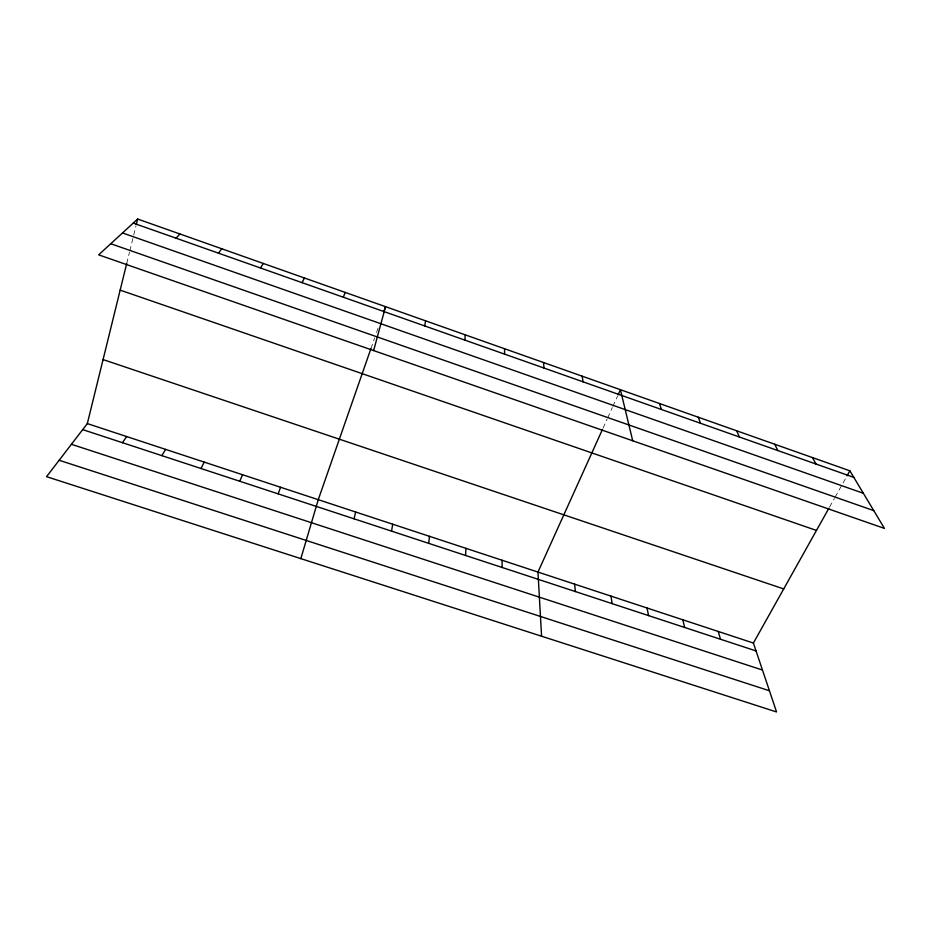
<?xml version="1.0" encoding="UTF-8"?>
<svg xmlns="http://www.w3.org/2000/svg" width="931" height="931" viewBox="0 0 931 931"><rect width="100%" height="100%" fill="white"/><g stroke="black" fill="none" stroke-linecap="round" stroke-linejoin="round"><path stroke-width="0.7" stroke-dasharray="4.66 3.49" d="M126.721 263.473L129.479 252.289M129.816 250.905L135.961 225.977M370.957 348.531L374.669 337.883M376.555 332.46L378.452 327.025M603.009 428.213L607.105 419.148M607.687 417.868L612.319 407.627M612.901 406.347L617.532 396.106M829.521 507.127L834.374 498.481M835.072 497.212L846.337 477.103"/><path stroke-width="1.4" d="M465.57 555.458L465.931 548.324M464.837 340.106L465.232 334.846M428.714 543.355L429.47 536.314M391.544 531.135L392.707 524.211M424.699 325.943L425.572 320.823M354.071 518.823L355.642 511.992M828.834 508.349L753.4 643.042L776.559 711.959L46.55 476.672L87.316 423.593L126.721 263.473M136.298 224.592L137.66 219.041L849.863 470.807L884.45 528.412L98.651 254.85L137.66 219.041M373.634 350.58L385.55 306.671L383.653 312.106M300.841 558.623L318.262 499.679L370.957 348.531M278.171 493.872L280.58 487.262M343.33 297.222L345.168 292.404M239.733 481.246L242.572 474.74M602.427 429.505L537.967 572.065L541.574 636.222M618.103 394.825L620.418 389.705L632.719 440.782M302.086 282.663L304.414 277.997M200.968 468.502L204.25 462.113M847.047 475.846L849.863 470.807M161.878 455.655L165.602 449.382M260.459 267.977L263.298 263.461M122.45 442.702L126.628 436.546M218.448 253.151L221.799 248.786M176.052 238.196L179.927 233.984M59.142 460.263L769.437 690.767M71.408 444.296L762.466 670.041M87.316 423.593L753.4 643.042M82.684 429.622L756.042 650.932M103.073 359.575L783.704 588.927M120.169 290.135L816.464 530.437M110.766 243.724L873.767 510.619M122.52 232.948L863.363 493.29M133.261 223.091L853.797 477.37M812.46 457.587L815.998 464.022M774.732 444.25L777.851 450.569M736.677 430.797L739.377 436.988M698.273 417.228L700.543 423.279M659.52 403.53L661.359 409.454M718.232 631.451L720.524 639.248M682.772 619.767L684.692 627.482M647.01 607.99L648.57 615.612M582.131 376.171L583.097 381.838M610.969 596.119L612.156 603.637M574.613 584.133L575.416 591.569M543.506 362.52L544.03 368.048M504.544 348.741L504.602 354.141M502.088 560.241L502.123 567.479"/></g></svg>
